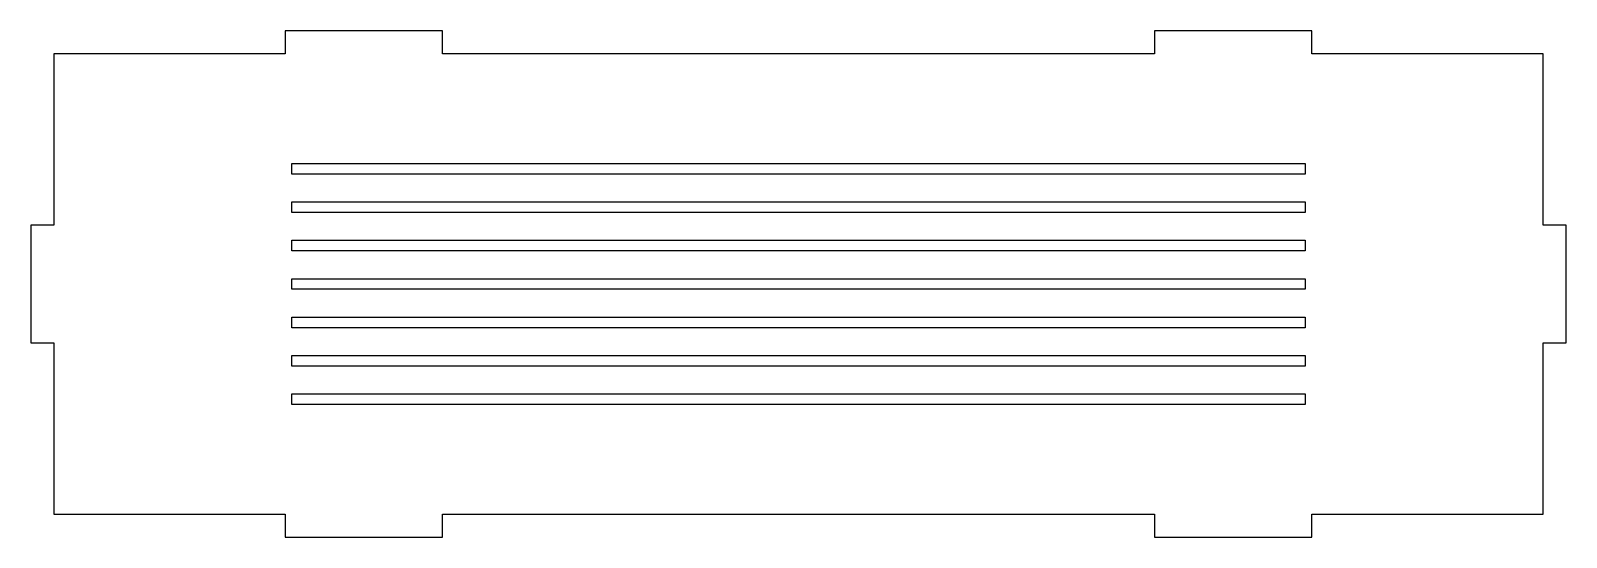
# Model space of a CAD drawing. Header units: millimetres. Extents: x -100 to 100, y 0 to 66.
import ezdxf

# ---------------------------------------------------------------- set-up
doc = ezdxf.new("R2010")
doc.units = ezdxf.units.MM
doc.layers.get('0').update_dxf_attribs({"linetype": 'CONTINUOUS'})

msp = doc.modelspace()

# ---------------------------------------------------------------- linework, layer by layer
for points in [[(-97, 40.65), (-100, 40.65), (-100, 25.35), (-97, 25.35), (-97, 3), (-66.88, 3), (-66.88, 0), (-46.36, 0), (-46.36, 3), (46.36, 3), (46.36, 0), (66.88, 0), (66.88, 3), (97, 3), (97, 25.35), (100, 25.35), (100, 40.65), (97, 40.65), (97, 63), (66.88, 63), (66.88, 66), (46.36, 66), (46.36, 63), (-46.36, 63), (-46.36, 66), (-66.88, 66), (-66.88, 63), (-97, 63)], [(66.01, 47.31), (-66.01, 47.31), (-66.01, 48.69), (66.01, 48.69)], [(66.01, 42.31), (-66.01, 42.31), (-66.01, 43.69), (66.01, 43.69)], [(66.01, 37.31), (-66.01, 37.31), (-66.01, 38.69), (66.01, 38.69)], [(66.01, 32.31), (-66.01, 32.31), (-66.01, 33.69), (66.01, 33.69)], [(66.01, 27.31), (-66.01, 27.31), (-66.01, 28.69), (66.01, 28.69)], [(66.01, 22.31), (-66.01, 22.31), (-66.01, 23.69), (66.01, 23.69)], [(66.01, 17.31), (-66.01, 17.31), (-66.01, 18.69), (66.01, 18.69)]]:
    msp.add_lwpolyline(points, close=True)

doc.saveas('drawing.dxf')
